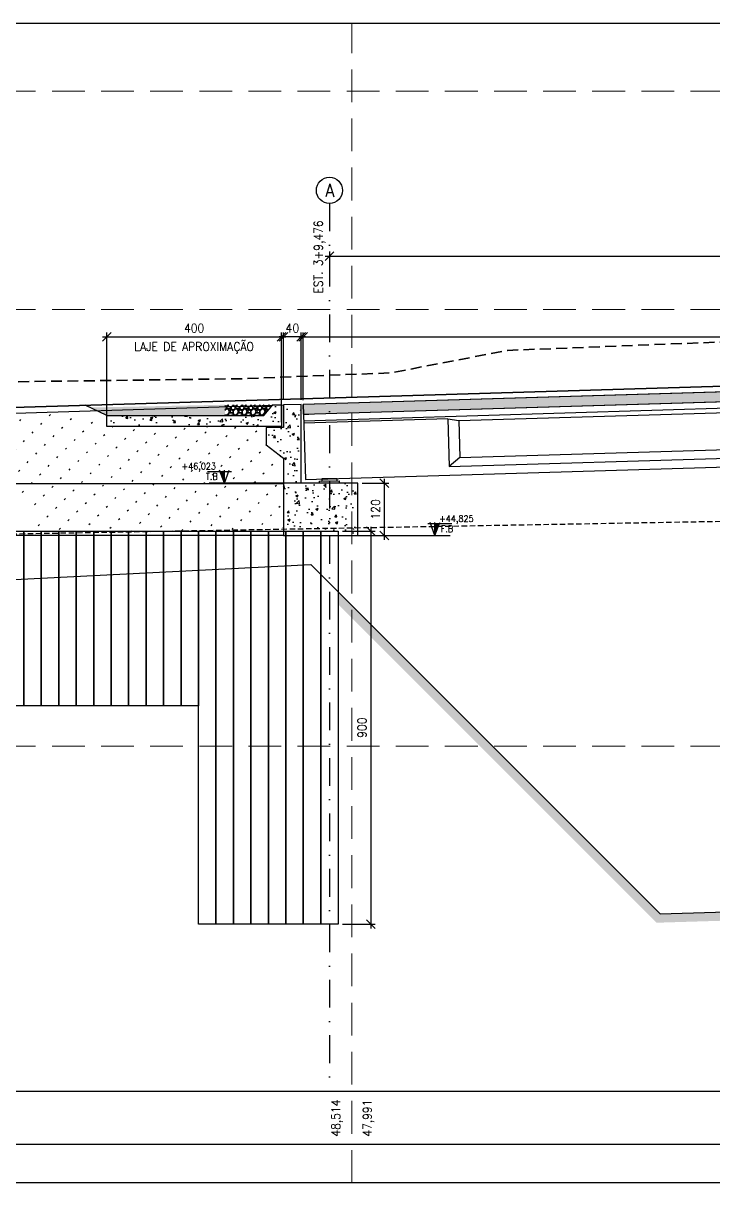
# Model space of a CAD drawing. Header units: millimetres. Extents: x 2500 to 83100, y 8270 to 58400.
# Drawn here: x 22981 to 38777, y 8270 to 34828 of the extents above; entities that cross this region are included whole.
import ezdxf
from ezdxf.enums import TextEntityAlignment as Align

# ---------------------------------------------------------------- set-up
doc = ezdxf.new("R2010")
doc.units = ezdxf.units.MM
for name, pattern in [('CONTINUO', [0]), ('DASHDOT', [25.4, 12.7, -6.35, 0, -6.35]), ('HIDDEN', [0.375, 0.25, -0.125])]:
    doc.linetypes.add(name, pattern=pattern)
for name, color, linetype in [('03', 3, 'Continuous'), ('05', 5, 'Continuous'), ('08', 8, 'Continuous'), ('09', 9, 'Continuous'), ('7', 7, 'Continuous'), ('BLCP4', 4, 'Continuous'), ('COTAS_07', 7, 'Continuous'), ('Eixo_04', 4, 'Continuous'), ('Eixo_05', 5, 'Continuous'), ('Eixo_08', 8, 'Continuous'), ('ENCONTRO_04', 4, 'Continuous'), ('EST-CONC-ENCONTRO_08', 8, 'Continuous'), ('EST-CONC-LONGARINAS_08', 8, 'Continuous'), ('Geotécnico_04', 4, 'Continuous'), ('GREIDE TP._02', 2, 'Continuous'), ('HAT', 5, 'Continuous'), ('Lançamento_04', 4, 'Continuous'), ('Notas_03', 3, 'Continuous'), ('Nível_04', 4, 'Continuous'), ('Nível_07', 7, 'Continuous'), ('REF-GEOM_08', 8, 'Continuous'), ('Terreno_09', 9, 'Continuous')]:
    doc.layers.add(name, color=color, linetype=linetype)
for name, color, linetype, lineweight in [('BGRD', 10, 'Continuous', 30), ('BHA', 253, 'Continuous', 20), ('VCATE', 101, 'HIDDEN', 20)]:
    doc.layers.add(name, color=color, linetype=linetype, lineweight=lineweight)
doc.styles.add('R 1.5 (1-100)', font='romans.shx', dxfattribs={"width": 0.9, "height": 300})
doc.styles.add('Romans', font='romans.shx', dxfattribs={"width": 0.9, "height": 200})
doc.dimstyles.new('C 1-100 (1-100)', dxfattribs={"dimscale": 100, "dimtxt": 200, "dimasz": 2, "dimexe": 1, "dimexo": 1, "dimgap": 1, "dimtad": 1, "dimdec": 0, "dimlfac": 0.1, "dimzin": 0, "dimdsep": 46, "dimtxsty": 'Romans', "dimblk1": 'OBLIQUE', "dimblk2": 'OBLIQUE', "dimsah": 1, "dimcen": 2, "dimdle": 1, "dimclrd": 7, "dimclre": 7, "dimclrt": 2, "dimazin": 2, "dimtfac": 1, "dimtdec": 0, "dimtmove": 0, "dimatfit": 3, "dimfxl": 0, "dimfrac": 1, "dimarcsym": 0})
pattern_1 = [(45, (-355486.2, -5335.76), (-282.8427, 282.8427), [40, -240])]
pattern_2 = [(228.012787, (59838.206, 26220.65), (-1625.600003, -1828.7999974), [27.3377, -2706.4387]), (184.96974, (59819.918, 26200.33), (2438.3999993, 203.200008), [46.9124, -4644.3239]), (132.510447, (59773.182, 26196.266), (2031.9999975, -2235.2000023), [33.0785, -3274.7778]), (267.27369, (59693.934, 26145.466), (203.2000066, 4063.9999997), [42.7204, -4229.315]), (292.833654, (59691.902, 26102.794), (-1015.9999964, 2438.4000015), [41.8907, -4147.1846]), (357.27369, (59708.158, 26064.186), (-4063.9999997, 203.2000066), [42.7204, -4229.315]), (37.69424, (59750.83, 26062.154), (-2641.600003, -2031.9999962), [56.4955, -5593.0492]), (72.255328, (59795.534, 26096.698), (1422.4000071, 4470.3999977), [53.3376, -5280.4205]), (121.429566, (59811.79, 26147.498), (-1625.5999962, 2641.6000023), [42.865, -4243.6437]), (175.23636, (59789.438, 26184.074), (2235.2, -203.200004), [48.9371, -2397.915]), (222.397438, (59740.67, 26188.138), (-2438.4000033, -2235.1999964), [63.2862, -6265.3418]), (138.814075, (59895.102, 26143.434), (-1422.399998, 1219.200002), [21.6004, -2138.4453]), (171.469234, (59878.846, 26157.658), (2641.5999995, -406.4000035), [41.0946, -4068.3711]), (225, (59838.2, 26163.75), (-3e-07, -203.2), [28.7367, -258.6314]), (203.19859, (59823.982, 26188.138), (1016, 406.399998), [15.4753, -1532.0498]), (291.80141, (59809.758, 26182.04), (-203.2, 609.6), [21.8852, -1072.3802]), (30.96376, (59817.886, 26161.722), (609.6, 406.4), [35.5456, -1149.3039]), (161.56505, (59848.366, 26180.01), (406.4, -203.2), [25.703, -616.8718]), (16.38954, (59691.902, 26182.042), (2032.000001, 609.599997), [36.007, -3564.7061]), (70.346176, (59726.446, 26192.202), (-812.8000035, -2235.199999), [30.2079, -2990.5773]), (293.19859, (59848.366, 26220.65), (-406.399998, 1016), [30.9504, -1516.5747]), (343.61046, (59860.558, 26192.202), (-2031.999999, 609.600003), [36.007, -3564.7061]), (339.443955, (59691.902, 26056.058), (-1016, 406.400002), [34.7228, -1701.4187]), (294.77514, (59724.414, 26043.866), (-1015.999998, 2235.200001), [29.0938, -2880.2875]), (66.80141, (59850.398, 26017.45), (406.400001, 1016), [30.9504, -1516.5747]), (17.354025, (59862.59, 26045.898), (-2641.600001, -812.799996), [34.0626, -3372.1901]), (69.443955, (59750.83, 26017.45), (-406.400002, -1016), [17.3614, -1718.7802]), (101.30993, (59838.206, 26017.45), (-203.2, 812.8), [10.3612, -1025.7596]), (165.96376, (59836.174, 26027.61), (609.6, -203.2), [41.8907, -795.9244]), (186.009006, (59795.534, 26037.77), (2032.0000003, 203.199997), [38.8214, -3843.3092]), (303.69007, (59817.886, 26143.434), (-203.2, 406.4), [29.3059, -703.3421]), (353.157227, (59834.142, 26119.05), (3454.3999994, -406.400005), [51.1645, -5065.2807]), (60.945396, (59884.942, 26112.954), (-812.800002, -1422.399999), [20.9207, -2071.1514]), (90, (59895.1, 26131.24), (-203.2, 203.2), [12.192, -191.008]), (120.256437, (59791.47, 26043.866), (812.799998, -1422.400001), [28.2294, -2794.7153]), (48.012787, (59777.246, 26068.25), (1625.600003, 1828.7999974), [54.6754, -2679.101]), (360, (59813.82, 26108.89), (203.2, 203.2), [52.832, -150.368]), (325.304846, (59866.654, 26108.89), (2031.9999986, -1422.400002), [32.1288, -3180.7453]), (254.0546, (59893.07, 26090.602), (-203.200001, -812.8), [29.5863, -1449.732]), (207.645975, (59884.942, 26062.154), (-3860.8000032, -2031.999994), [48.1716, -4768.9972]), (175.426079, (59842.27, 26039.802), (-2641.5999997, 203.200004), [50.9624, -5045.2677])]

# ---------------------------------------------------------------- blocks, each defined once
blk = doc.blocks.new('ap de apoio')
at = {"layer": 'HAT'}
blk.add_hatch(color=256, dxfattribs=at).paths.add_polyline_path([(349557.1, 7725408.851), (349557.1, 7725408.804), (349557.45, 7725408.804), (349557.45, 7725408.851)])
at = {"linetype": 'CONTINUO'}
for p, q in [((349557.05, 7725408.804), (349557.5, 7725408.804)), ((349557.05, 7725408.753), (349557.05, 7725408.804)), ((349557.5, 7725408.753), (349557.05, 7725408.753)), ((349557.5, 7725408.804), (349557.5, 7725408.753))]:
    blk.add_line(p, q, dxfattribs=at)
blk.add_lwpolyline([(349557.45, 7725408.851), (349557.1, 7725408.851), (349557.1, 7725408.804)], dxfattribs=at)
at = {"layer": '7', "lineweight": -3}
blk.add_lwpolyline([(349557.1, 7725408.804), (349557.45, 7725408.804), (349557.45, 7725408.851), (349557.1, 7725408.851)], close=True, dxfattribs=at)
blk = doc.blocks.new('_Oblique')
at = {"color": 0, "linetype": 'ByBlock', "lineweight": -2}
blk.add_line((-0.5, -0.5), (0.5, 0.5), dxfattribs=at)
blk = doc.blocks.new('*D66')
at = {"layer": 'COTAS_07', "color": 7, "linetype": 'ByBlock', "lineweight": -2, "transparency": 16777216}
for p, q in [((29896, 29493), (54133, 29493)), ((29996, 29597), (29996, 29393))]:
    blk.add_line(p, q, dxfattribs=at)
at = {"layer": 'COTAS_07', "color": 7, "lineweight": -2, "transparency": 16777216, "xscale": 200, "yscale": 200, "zscale": 200, "rotation": 180}
blk.add_blockref('_Oblique', (29996, 29493), dxfattribs=at)
at = {"layer": 'COTAS_07', "color": 7, "lineweight": -2, "transparency": 16777216, "xscale": 200, "yscale": 200, "zscale": 200}
blk.add_blockref('_Oblique', (54033, 29493), dxfattribs=at)
at = {"layer": 'COTAS_07', "color": 2, "transparency": 16777216, "insert": (42015, 29693), "char_height": 200, "attachment_point": 5, "style": 'Romans'}
blk.add_mtext('2404', dxfattribs=at)
blk = doc.blocks.new('*D67')
at = {"layer": 'COTAS_07', "color": 7, "linetype": 'ByBlock', "lineweight": -2, "transparency": 16777216}
for p, q in [((29296, 27645), (54484, 27645)), ((29396, 26197), (29396, 27745)), ((54384, 26947), (54384, 27745))]:
    blk.add_line(p, q, dxfattribs=at)
at = {"layer": 'COTAS_07', "color": 7, "lineweight": -2, "transparency": 16777216, "xscale": 200, "yscale": 200, "zscale": 200, "rotation": 180}
blk.add_blockref('_Oblique', (29396, 27645), dxfattribs=at)
at = {"layer": 'COTAS_07', "color": 7, "lineweight": -2, "transparency": 16777216, "xscale": 200, "yscale": 200, "zscale": 200}
blk.add_blockref('_Oblique', (54384, 27645), dxfattribs=at)
at = {"layer": 'COTAS_07', "color": 2, "transparency": 16777216, "char_height": 200, "attachment_point": 5, "style": 'Romans'}
for s, insert in [('2500', (41890, 27845)), ('VIADUTO RODOVIÁRIO', (41890, 27426))]:
    blk.add_mtext(s, dxfattribs=dict(at, insert=insert))
blk = doc.blocks.new('*D68')
at = {"layer": 'COTAS_07', "color": 7, "linetype": 'ByBlock', "lineweight": -2, "transparency": 16777216}
for p, q in [((24796, 27645), (28996, 27645)), ((24896, 25689), (24896, 27745)), ((28896, 25689), (28896, 27745))]:
    blk.add_line(p, q, dxfattribs=at)
at = {"layer": 'COTAS_07', "color": 7, "lineweight": -2, "transparency": 16777216, "xscale": 200, "yscale": 200, "zscale": 200, "rotation": 180}
blk.add_blockref('_Oblique', (24896, 27645), dxfattribs=at)
at = {"layer": 'COTAS_07', "color": 7, "lineweight": -2, "transparency": 16777216, "xscale": 200, "yscale": 200, "zscale": 200}
blk.add_blockref('_Oblique', (28896, 27645), dxfattribs=at)
at = {"layer": 'COTAS_07', "color": 2, "transparency": 16777216, "char_height": 200, "attachment_point": 5, "style": 'Romans'}
for s, insert in [('400', (26896, 27845)), ('LAJE DE APROXIMAÇÃO', (26896, 27393))]:
    blk.add_mtext(s, dxfattribs=dict(at, insert=insert))
blk = doc.blocks.new('*D57')
at = {"layer": 'COTAS_07', "color": 7, "linetype": 'ByBlock', "lineweight": -2, "transparency": 16777216}
for p, q in [((29446, 27645), (28846, 27645)), ((28946, 26203), (28946, 27745)), ((29346, 26203), (29346, 27745))]:
    blk.add_line(p, q, dxfattribs=at)
at = {"layer": 'COTAS_07', "color": 7, "lineweight": -2, "transparency": 16777216, "xscale": 200, "yscale": 200, "zscale": 200, "rotation": 180}
blk.add_blockref('_Oblique', (28946, 27645), dxfattribs=at)
at = {"layer": 'COTAS_07', "color": 7, "lineweight": -2, "transparency": 16777216, "xscale": 200, "yscale": 200, "zscale": 200}
blk.add_blockref('_Oblique', (29346, 27645), dxfattribs=at)
at = {"layer": 'COTAS_07', "color": 2, "transparency": 16777216, "insert": (29146, 27845), "char_height": 200, "attachment_point": 5, "style": 'Romans'}
blk.add_mtext('40', dxfattribs=at)
blk = doc.blocks.new('*D70')
at = {"layer": 'COTAS_07', "color": 7, "linetype": 'ByBlock', "lineweight": -2, "transparency": 16777216}
for p, q in [((30746, 24293), (31354, 24293)), ((31254, 22993), (31254, 24393)), ((30746, 23093), (31354, 23093))]:
    blk.add_line(p, q, dxfattribs=at)
at = {"layer": 'COTAS_07', "color": 7, "lineweight": -2, "transparency": 16777216, "xscale": 200, "yscale": 200, "zscale": 200}
for p, rotation in [((31254, 24293), 90), ((31254, 23093), 270)]:
    blk.add_blockref('_Oblique', p, dxfattribs=dict(at, rotation=rotation))
at = {"layer": 'COTAS_07', "color": 2, "transparency": 16777216, "insert": (31054, 23693), "char_height": 200, "attachment_point": 5, "rotation": 90, "style": 'Romans'}
blk.add_mtext('120', dxfattribs=at)
blk = doc.blocks.new('*D71')
at = {"layer": 'COTAS_07', "color": 7, "linetype": 'ByBlock', "lineweight": -2, "transparency": 16777216}
for p, q in [((30296, 23193), (31042, 23193)), ((30942, 23293), (30942, 14093)), ((30296, 14193), (31042, 14193))]:
    blk.add_line(p, q, dxfattribs=at)
at = {"layer": 'COTAS_07', "color": 7, "lineweight": -2, "transparency": 16777216, "xscale": 200, "yscale": 200, "zscale": 200}
for p, rotation in [((30942, 23193), 90), ((30942, 14193), 270)]:
    blk.add_blockref('_Oblique', p, dxfattribs=dict(at, rotation=rotation))
at = {"layer": 'COTAS_07', "color": 2, "transparency": 16777216, "insert": (30742, 18693), "char_height": 200, "attachment_point": 5, "rotation": 90, "style": 'Romans'}
blk.add_mtext('900', dxfattribs=at)
blk = doc.blocks.new('NIVEL2')
at = {"layer": 'Nível_07'}
h = blk.add_hatch(dxfattribs=at)
h.set_pattern_fill('LINE', color=0, scale=150, angle=330, style=0)
h.set_pattern_definition([(330, (-9944.717, -4703.137), (9.375, 16.237976), [])])
h.paths.add_polyline_path([(99, 267), (0, 267), (0, 0)])
at = {"layer": 'Nível_07', "color": 0}
for p, q in [((388, 267), (-165, 267)), ((0, 0), (-111, 299)), ((0, 0), (0, 299)), ((0, 0), (111, 299))]:
    blk.add_line(p, q, dxfattribs=at)

msp = doc.modelspace()

# ---------------------------------------------------------------- hatches: boundary and pattern name
at = {"layer": '09'}
h = msp.add_hatch(color=256, dxfattribs=at)
h.dxf.hatch_style = 1
h.paths.add_polyline_path([(29395.6, 26096.7), (29402.3, 25873.7), (54391.1, 26623.4), (54384.4, 26846.6)])
at = {"layer": 'EST-CONC-ENCONTRO_08'}
h = msp.add_hatch(dxfattribs=at)
h.set_pattern_fill('AR-CONC', color=256, scale=3)
h.set_pattern_definition([(50, (56384.95, 58590.3), (546.554, -47.817), [57.15, -628.65]), (355, (56384.95, 58590.3), (-105.7306, 573.1705), [45.72, -502.922]), (100.4515, (56430.5, 58586.3), (440.8234, 525.3535), [48.57, -534.271]), (46.1842, (56384.95, 58742.7), (813.237, -126.127), [85.725, -942.975]), (96.6356, (56452.7, 58732.2), (712.212, 742.279), [72.855, -801.407]), (351.1842, (56384.95, 58742.7), (712.212, 742.279), [68.58, -754.379]), (21, (56461.15, 58704.6), (454.8434, -306.7953), [57.15, -628.65]), (326, (56461.15, 58704.6), (185.406, 552.564), [45.72, -502.92]), (71.4515, (56499.05, 58679), (640.249, 245.7687), [48.57, -534.27]), (37.50003, (56384.95, 58590.28), (9.2657, 253.6651), [0, -496.824, 0, -510.54, 0, -504.825]), (7.5, (56384.95, 58590.28), (200.4588, 300.5418), [0, -291.084, 0, -485.394, 0, -192.405]), (327.50003, (56215.02, 58590.28), (406.7718, -17.186), [0, -190.5, 0, -594.36, 0, -788.67]), (317.5, (56138.82, 58590.28), (444.3875, 76.2797), [0, -247.65, 0, -394.716, 0, -560.07])])
h.paths.add_polyline_path([(28896.3, 26089.4), (28696.3, 26089.4), (28496.3, 25839.4), (24896.3, 25839.4), (24896.3, 25589.4), (28896.3, 25589.4)])
h = msp.add_hatch(dxfattribs=at)
h.set_pattern_fill('AR-CONC', color=256, scale=3)
h.set_pattern_definition([(50, (-355486.2, -5335.76), (546.554, -47.81726), [57.15, -628.65]), (355, (-355486.2, -5335.76), (-105.7303, 573.1705), [45.72, -502.92175]), (100.45144, (-355440.65, -5339.75), (440.82374, 525.35326), [48.57, -534.2707]), (46.1842, (-355486.2, -5183.36), (813.2371, -126.127), [85.725, -942.975]), (96.63556, (-355418.4, -5193.9), (712.2124, 742.2784), [72.855, -801.4068]), (351.18415, (-355486.2, -5183.4), (712.2124, 742.2784), [68.5799, -754.3792]), (21, (-355410, -5221.46), (454.84317, -306.7956), [57.15, -628.65]), (326, (-355410, -5221.46), (185.4061, 552.5639), [45.72, -502.92]), (71.45144, (-355372.1, -5247.03), (640.24926, 245.7683), [48.57, -534.2698]), (37.5, (-355486.2, -5335.76), (9.26581, 253.66512), [0, -496.824, 0, -510.54, 0, -504.825]), (7.5, (-355486.2, -5335.76), (200.45899, 300.54172), [0, -291.084, 0, -485.394, 0, -192.405]), (327.5, (-355656.13, -5335.76), (406.77179, -17.18623), [0, -190.5, 0, -594.36, 0, -788.67]), (317.5, (-355732.33, -5335.76), (444.38754, 76.27947), [0, -247.65, 0, -394.716, 0, -560.07])])
h.paths.add_polyline_path([(30646.5, 24293.1), (29996.5, 24293.1), (29771.5, 24291.2), (29771.5, 24293.1), (29346.5, 24293.1), (29346.1, 26095.2), (28946.3, 26089.4), (28946.3, 25567.8), (28546.3, 25567.8), (28546.3, 25167.8), (28946.3, 24867.8), (28946.5, 23193.1), (28996.5, 23193.1), (29396.5, 23193.1), (29796.5, 23193.1), (30196.5, 23193.1), (30196.5, 23093.1), (30646.5, 23093.1)])
at = {"layer": 'GREIDE TP._02', "ltscale": 15}
h = msp.add_hatch(dxfattribs=at)
h.set_pattern_fill('EARTH', color=42, scale=30, angle=45)
h.set_pattern_definition([(45, (-353647.8, -4994.8), (0, 269.40768), [190.5, -190.5]), (45, (-353698.32, -4944.29), (0, 269.40768), [190.5, -190.5]), (45, (-353748.83, -4893.77), (0, 269.40768), [190.5, -190.5]), (135, (-353748.83, -4860.1), (-269.40768, 0), [190.5, -190.5]), (135, (-353698.32, -4809.58), (-269.40768, 0), [190.5, -190.5]), (135, (-353647.8, -4759.07), (-269.40768, 0), [190.5, -190.5])])
h.paths.add_polyline_path([(30196.5, 21521), (30196.5, 21803.8), (37572.6, 14428.9), (41895.5, 14558.1), (46189.5, 14428.8), (53833.9, 22073.2), (53833.9, 21790.4), (46269.8, 14226.3), (41880.5, 14358), (37491.2, 14226.3)])
at = {"layer": 'REF-GEOM_08', "linetype": 'CONTINUO', "ltscale": 10}
h = msp.add_hatch(dxfattribs=at)
h.set_pattern_fill('GRAVEL', color=256, scale=8)
h.set_pattern_definition(pattern_2)
h.paths.add_polyline_path([(27602.1, 26089.4), (24516.7, 26025.6), (24896.3, 25839.4), (27602.1, 25839.4)])
h = msp.add_hatch(dxfattribs=at)
h.set_pattern_fill('GRAVEL', color=256, scale=8)
h.set_pattern_definition(pattern_2)
h.paths.add_polyline_path([(28696.3, 26089.4), (27602.1, 26089.4), (27602.1, 25839.4), (28496.3, 25839.4)])
at = {"layer": 'Terreno_09'}
h = msp.add_hatch(dxfattribs=at)
h.set_pattern_fill('ACAD_ISO07W100', color=256, scale=80, angle=45)
h.set_pattern_definition(pattern_1)
h.paths.add_polyline_path([(28946.3, 24867.8), (28546.3, 25167.8), (28546.3, 25567.8), (28946.3, 25567.8), (28896.3, 25589.4), (24896.3, 25589.4), (24896.3, 25839.4), (22700.2, 25895.4), (22700.2, 24274.4), (28946.4, 24274.4)])
h = msp.add_hatch(dxfattribs=at)
h.set_pattern_fill('ACAD_ISO07W100', color=256, scale=80, angle=45)
h.set_pattern_definition(pattern_1)
h.paths.add_polyline_path([(28946.4, 24274.4), (22700.2, 24274.4), (22700.2, 23893.1), (23100.2, 23893.1), (23100.2, 23193.1), (23396.5, 23193.1), (23396.5, 23193.1), (23796.5, 23193.1), (24196.5, 23193.1), (24596.5, 23193.1), (24996.5, 23193.1), (25396.5, 23193.1), (25796.5, 23193.1), (26196.5, 23193.1), (26596.5, 23193.1), (26996.5, 23193.1), (27396.5, 23193.1), (27796.5, 23193.1), (27796.5, 23193.1), (28196.5, 23193.1), (28596.5, 23193.1), (28946.5, 23193.1)])

# ---------------------------------------------------------------- linework, layer by layer
at = {"layer": '03'}
msp.add_line((28946.4, 24274.4, 28151.8), (19700.2, 24274.4, 28151.8), dxfattribs=at)
at = {"layer": '03', "elevation": 28151.8}
for points in [[(20572.3, 25829.4), (28946.3, 26089.4)], [(28946.5, 23093.1), (19700.2, 23093.1)]]:
    msp.add_lwpolyline(points, dxfattribs=at)
at = {"layer": '05', "elevation": 28151.8}
msp.add_lwpolyline([(28546.3, 25167.8), (28946.3, 24867.8), (28946.5, 23093.1), (30646.5, 23093.1), (30646.5, 24293.1), (29346.5, 24293.1), (29346.1, 26095.2), (28946.3, 26089.4), (28946.3, 25567.8), (28546.3, 25567.8)], close=True, dxfattribs=at)
at = {"layer": '08', "elevation": 28000}
msp.add_lwpolyline([(9016.4, 34827.5), (71592.1, 34827.5)], dxfattribs=at)
at = {"layer": '09', "elevation": 28151.8}
msp.add_lwpolyline([(29395.6, 26096.7), (29402.3, 25873.7), (54391.1, 26623.4), (54384.4, 26846.6)], close=True, dxfattribs=at)
at = {"layer": 'BGRD', "color": 10, "linetype": 'Continuous', "lineweight": 30, "ltscale": 2, "elevation": 28151.8, "flags": 128}
msp.add_lwpolyline([(9016.4, 25417), (9990.1, 25474.1), (11240.1, 25544.1), (12490.1, 25610.6), (13740.1, 25673.7), (14990.1, 25733.4), (16240.1, 25789.7), (17490.1, 25842.5), (18740.1, 25892), (19990.1, 25938), (21240.1, 25980.6), (22490.1, 26019.8), (71592.1, 27492.9)], dxfattribs=at)
at = {"layer": 'BHA', "color": 251, "linetype": 'HIDDEN', "lineweight": 20, "ltscale": 3000}
for p, q in [((30505.4, 8269.7, 28000), (30505.4, 34827.5, 28000)), ((9016.4, 33269.7, 28000), (71592.1, 33269.7, 28000)), ((9016.4, 28269.7, 28000), (71592.1, 28269.7, 28000)), ((9016.4, 18269.7, 28000), (71592.1, 18269.7, 28000))]:
    msp.add_line(p, q, dxfattribs=at)
at = {"layer": 'BLCP4', "elevation": 28000}
msp.add_lwpolyline([(71592.1, 8269.7), (7305, 8269.7), (7305, 10369.7), (71592.1, 10369.7)], close=True, dxfattribs=at)
msp.add_lwpolyline([(7305, 9153.1), (71592.1, 9153.1)], dxfattribs=at)
at = {"layer": 'Eixo_04'}
msp.add_circle((29996.5, 30998.8, 28151.8), 300, dxfattribs=at)
at = {"layer": 'Eixo_08', "linetype": 'DASHDOT', "ltscale": 50}
msp.add_line((29996.5, 30698.8, 28151.8), (29996.5, 10369.7, 28151.8), dxfattribs=at)
at = {"layer": 'ENCONTRO_04', "elevation": 28151.8}
for points in [[(22996.5, 19193.1), (22596.5, 19193.1), (22596.5, 23193.1), (22996.5, 23193.1)], [(23396.5, 19193.1), (22996.5, 19193.1), (22996.5, 23193.1), (23396.5, 23193.1)], [(23796.5, 19193.1), (23396.5, 19193.1), (23396.5, 23193.1), (23796.5, 23193.1)], [(24196.5, 19193.1), (23796.5, 19193.1), (23796.5, 23193.1), (24196.5, 23193.1)], [(24596.5, 19193.1), (24196.5, 19193.1), (24196.5, 23193.1), (24596.5, 23193.1)], [(24996.5, 19193.1), (24596.5, 19193.1), (24596.5, 23193.1), (24996.5, 23193.1)], [(25396.5, 19193.1), (24996.5, 19193.1), (24996.5, 23193.1), (25396.5, 23193.1)], [(25796.5, 19193.1), (25396.5, 19193.1), (25396.5, 23193.1), (25796.5, 23193.1)], [(26196.5, 19193.1), (25796.5, 19193.1), (25796.5, 23193.1), (26196.5, 23193.1)], [(26596.5, 19193.1), (26196.5, 19193.1), (26196.5, 23193.1), (26596.5, 23193.1)], [(26996.5, 19193.1), (26596.5, 19193.1), (26596.5, 23193.1), (26996.5, 23193.1)], [(27396.5, 14193.1), (26996.5, 14193.1), (26996.5, 23193.1), (27396.5, 23193.1)], [(27796.5, 14193.1), (27396.5, 14193.1), (27396.5, 23193.1), (27796.5, 23193.1)], [(28196.5, 14193.1), (27796.5, 14193.1), (27796.5, 23193.1), (28196.5, 23193.1)], [(28596.5, 14193.1), (28196.5, 14193.1), (28196.5, 23193.1), (28596.5, 23193.1)], [(28996.5, 14193.1), (28596.5, 14193.1), (28596.5, 23193.1), (28996.5, 23193.1)], [(29396.5, 14193.1), (28996.5, 14193.1), (28996.5, 23193.1), (29396.5, 23193.1)], [(29796.5, 14193.1), (29396.5, 14193.1), (29396.5, 23193.1), (29796.5, 23193.1)], [(30196.5, 14193.1), (29796.5, 14193.1), (29796.5, 23193.1), (30196.5, 23193.1)]]:
    msp.add_lwpolyline(points, close=True, dxfattribs=at)
at = {"layer": 'EST-CONC-LONGARINAS_08'}
for p, q in [((54384.4, 26846.6, 28151.8), (29395.7, 26096.9, 28151.8)), ((29402.3, 25873.7, 28151.8), (54391.1, 26623.4, 28151.8)), ((29402.3, 25873.7, 28151.8), (29395.6, 26096.7, 28151.8)), ((29406.8, 25723.8, 28151.8), (39777.2, 26034.9, 28151.8)), ((32958.2, 25730.3, 28151.8), (50850.2, 26267.1, 28151.8)), ((29402.3, 25873.7, 28151.8), (29527.6, 25876.4, 28151.8)), ((29402.3, 25873.7, 28151.8), (29447.3, 24374.4, 28151.8)), ((32706.9, 25769.5, 28151.8), (29408.4, 25670.5, 28151.8)), ((32706.9, 25769.5, 28151.8), (32739.8, 24673.3, 28151.8)), ((32706.9, 25769.5, 28151.8), (32958.2, 25730.3, 28151.8)), ((32958.2, 25730.3, 28151.8), (32983.7, 24880.7, 28151.8)), ((32983.7, 24880.7, 28151.8), (50875.7, 25417.4, 28151.8)), ((29447.3, 24374.4, 28151.8), (54436.1, 25124.1, 28151.8)), ((32739.8, 24673.3, 28151.8), (51131.6, 25225, 28151.8)), ((32983.7, 24880.7, 28151.8), (32739.8, 24673.3, 28151.8))]:
    msp.add_line(p, q, dxfattribs=at)
at = {"layer": 'Geotécnico_04', "color": 210, "linetype": 'HIDDEN', "ltscale": 500}
msp.add_line((19712.1, 23078.7, 28151.8), (61069.7, 23814.2, 28151.8), dxfattribs=at)
at = {"layer": 'GREIDE TP._02', "color": 42, "ltscale": 15, "elevation": 28151.8, "flags": 128}
msp.add_lwpolyline([(17061, 26539.3), (17062.7, 26537.6), (21571.5, 22028.8), (29569.2, 22428.7), (29571.5, 22428.8), (37569.5, 14430.8), (37571.5, 14428.8), (37572.6, 14428.9), (41880.5, 14558.1), (41881.5, 14558.1), (46189.5, 14428.8), (54188.2, 22427.6), (54189.5, 22428.8), (58189, 22228.9), (58189.5, 22228.8), (63949.1, 27988.4), (63949.8, 27989.1)], dxfattribs=at)
at = {"layer": 'Lançamento_04', "ltscale": 2, "elevation": 28151.8, "flags": 128}
msp.add_lwpolyline([(28496.3, 25839.4), (28696.3, 26089.4), (28896.3, 26089.4), (28896.3, 25589.4), (24896.3, 25589.4), (24896.3, 25839.4)], close=True, dxfattribs=at)
at = {"layer": 'REF-GEOM_08', "elevation": 28151.8}
for points in [[(24896.3, 25839.4), (24398.9, 26078)], [(29354.9, 24293.1), (27240.5, 24293.1)], [(30646.5, 23093.1), (32761, 23093.1)]]:
    msp.add_lwpolyline(points, dxfattribs=at)
at = {"layer": 'VCATE', "color": 42, "linetype": 'HIDDEN', "lineweight": 30, "ltscale": 1000, "elevation": 28151.8, "flags": 128}
msp.add_lwpolyline([(9016.4, 26010.6), (14761.3, 26508.5), (27998.8, 26685.8), (31389.6, 26817.8), (34076.9, 27334.3), (42960.1, 27681.7), (51828.3, 27896.5), (56171.1, 27776), (66726.4, 28065.2), (71592.1, 28094.5)], dxfattribs=at)

# ---------------------------------------------------------------- block references
at = {"linetype": 'CONTINUO', "xscale": 999.999999999998, "yscale": 999.999999999998, "zscale": 999.999999999998, "rotation": 0.4943858991612192}
msp.add_blockref('ap de apoio', (-282855154.5, -7728113042.8, 28151.8), dxfattribs=at)
at = {"layer": 'Nível_07', "ltscale": 20, "xscale": -1}
msp.add_blockref('NIVEL2', (27590.3, 24293.1, 28151.8), dxfattribs=at)
at = {"layer": 'Nível_07', "ltscale": 20}
msp.add_blockref('NIVEL2', (32411.1, 23093.1, 28151.8), dxfattribs=at)

# ---------------------------------------------------------------- texts
at = {"layer": 'Eixo_05', "style": 'R 1.5 (1-100)', "width": 0.9}
msp.add_text('A', height=300, rotation=360, dxfattribs=at).set_placement((29898.4, 30848.8, 28151.8))
at = {"layer": 'Notas_03', "style": 'Romans', "width": 0.9}
msp.add_text('EST. 3+9,476', height=200, rotation=90, dxfattribs=at).set_placement((29741.9, 29473.6, 28151.8), align=Align.MIDDLE_CENTER)
at = {"layer": 'Notas_03', "char_height": 200, "attachment_point": 8, "rotation": 90, "style": 'Romans'}
for s, insert in [('{\\C256;48,514}', (30303.5, 9750.4, 28151.8)), ('47,991', (31024.1, 9750.4, 28151.8))]:
    msp.add_mtext(s, dxfattribs=dict(at, insert=insert))
at = {"layer": 'Nível_04', "ltscale": 10, "style": 'Romans', "width": 0.9}
for s, p in [('+46,023', (26610.4, 24560.1, 28151.8)), ('+44,825', (32510.3, 23360.1, 28151.8))]:
    msp.add_text(s, height=150, dxfattribs=at).set_placement(p, align=Align.BOTTOM_LEFT)
for s, p in [('T.B', (27164.4, 24522.6, 28151.8)), ('F.B', (32547.8, 23322.6, 28151.8))]:
    msp.add_text(s, height=150, dxfattribs=at).set_placement(p, align=Align.TOP_LEFT)

# ---------------------------------------------------------------- dimensions: what is measured, and where the dimension line sits
at = {"layer": 'COTAS_07'}
dim = msp.add_linear_dim(base=(54033.1, 29492.6, 28000), p1=(29996.5, 29697.5, 28151.8), p2=(54033.1, 29492.6, 28000), dimstyle='C 1-100 (1-100)', dxfattribs=at)
dim.commit()
dim.dimension.update_dxf_attribs({"geometry": '*D66', "text_midpoint": (42014.8, 29692.6, 28000)})
for base, p1, p2, text, picture, middle in [((28896.3, 27645.3, -2463.4), (24896.3, 25589.4, 28151.8), (28896.3, 25589.4, 28151.8), '<>\\XLAJE DE APROXIMAÇÃO', '*D68', (26896.3, 27645.3, -2463.4)), ((54384.4, 27645.3, 28000), (29395.7, 26096.9, 28151.8), (54384.4, 26846.6, 28151.8), '2500\\XVIADUTO RODOVIÁRIO', '*D67', (41890, 27645.3, 28000))]:
    dim = msp.add_linear_dim(base=base, p1=p1, p2=p2, text=text, dimstyle='C 1-100 (1-100)', dxfattribs=at)
    dim.commit()
    dim.dimension.update_dxf_attribs({"geometry": picture, "text_midpoint": middle})
dim = msp.add_linear_dim(base=(28946.3, 27645.3, -2463.4), p1=(29346.1, 26102.8, 28151.8), p2=(28946.3, 26102.8, 28151.8), dimstyle='C 1-100 (1-100)', dxfattribs=at)
dim.commit()
dim.dimension.update_dxf_attribs({"geometry": '*D57', "text_midpoint": (29146.2, 27645.3, -2463.4), "dimtype": 160})
for base, p1, p2, picture, middle in [((31254.5, 24293.1, -2463.4), (30646.5, 23093.1, 28151.8), (30646.5, 24293.1, 28151.8), '*D70', (31054.5, 23693.1, -2463.4)), ((30941.9, 14193.1, -2463.4), (30196.5, 23193.1, 28151.8), (30196.5, 14193.1, 28151.8), '*D71', (30741.9, 18693.1, -2463.4))]:
    dim = msp.add_linear_dim(base=base, p1=p1, p2=p2, angle=90, dimstyle='C 1-100 (1-100)', dxfattribs=at)
    dim.commit()
    dim.dimension.update_dxf_attribs({"geometry": picture, "text_midpoint": middle})

doc.saveas('drawing.dxf')
